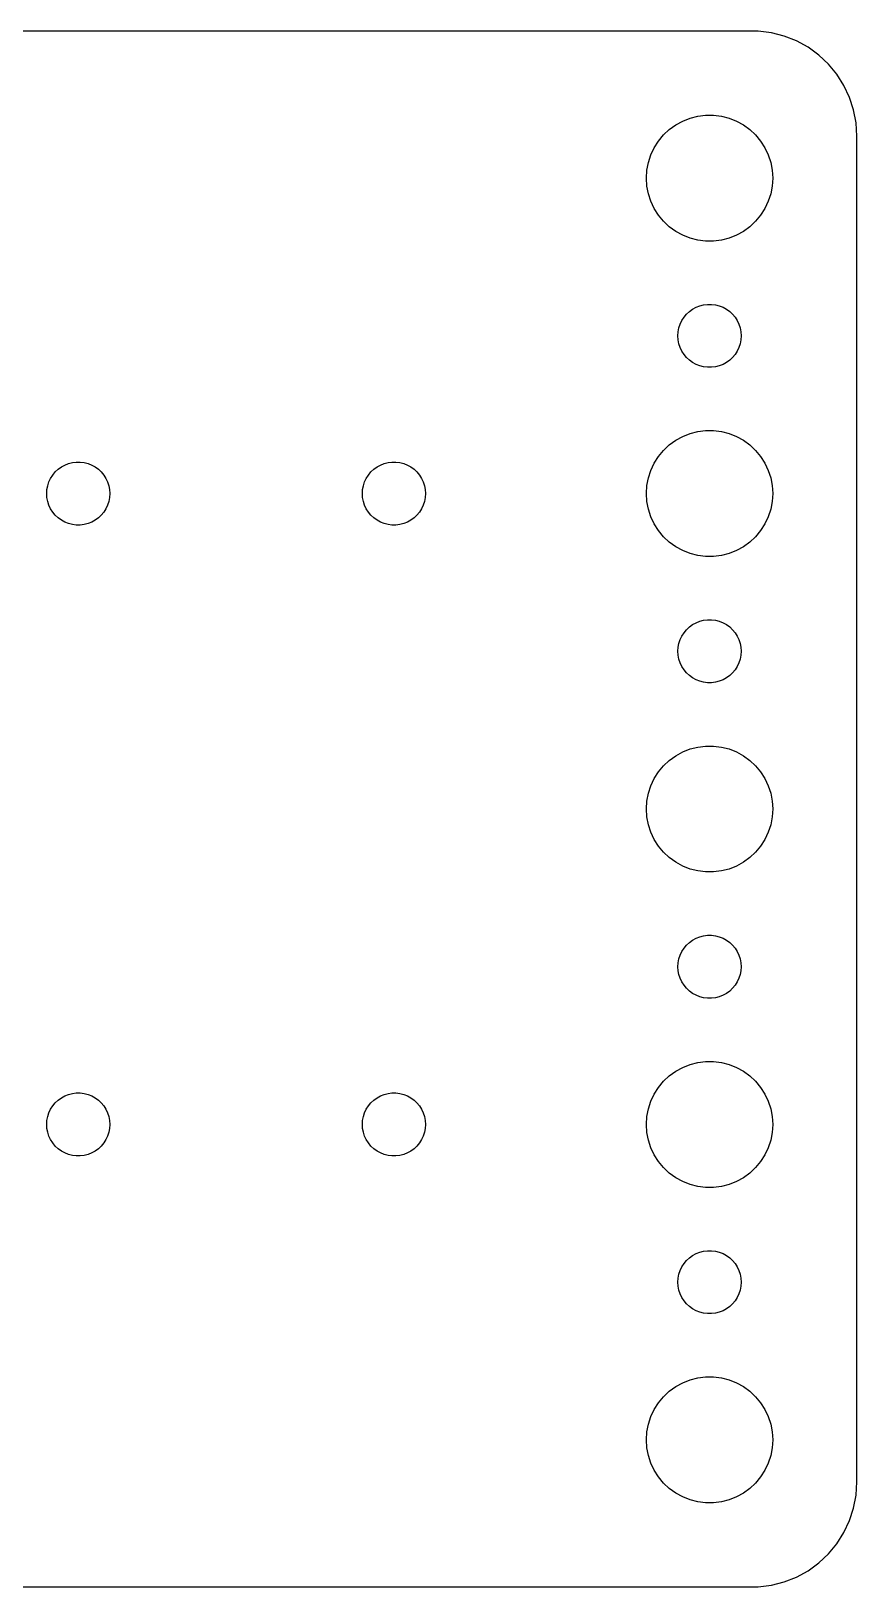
# Model space of a CAD drawing. Header units: metres. Extents: x -37 to 37, y 47 to 121.
# Drawn here: x -2.2 to 37, y 47 to 121 of the extents above; entities that cross this region are included whole.
import ezdxf

# ---------------------------------------------------------------- set-up
doc = ezdxf.new("R2010")
doc.units = ezdxf.units.M

msp = doc.modelspace()

# ---------------------------------------------------------------- linework, layer by layer
for p, q in [((32.3139, 120.99), (-32.3139, 120.99)), ((32.9369, 120.911), (32.3139, 120.99)), ((33.5451, 120.755), (32.9369, 120.911)), ((34.1289, 120.524), (33.5451, 120.755)), ((34.6791, 120.222), (34.1289, 120.524)), ((35.1871, 119.853), (34.6791, 120.222)), ((35.6448, 119.423), (35.1871, 119.853)), ((36.0451, 118.939), (35.6448, 119.423)), ((36.3815, 118.409), (36.0451, 118.939)), ((36.6489, 117.841), (36.3815, 118.409)), ((36.8429, 117.243), (36.6489, 117.841)), ((29.0729, 116.853), (29.4379, 116.947)), ((29.4379, 116.947), (29.8116, 116.994)), ((29.8116, 116.994), (30.1884, 116.994)), ((30.1884, 116.994), (30.5621, 116.947)), ((30.5621, 116.947), (30.927, 116.853)), ((36.9606, 116.627), (36.8429, 117.243)), ((27.8131, 116.054), (28.0877, 116.312)), ((28.0877, 116.312), (28.3925, 116.533)), ((28.3925, 116.533), (28.7227, 116.714)), ((28.7227, 116.714), (29.0729, 116.853)), ((30.927, 116.853), (31.2773, 116.714)), ((31.2773, 116.714), (31.6075, 116.533)), ((31.6075, 116.533), (31.9123, 116.312)), ((31.9123, 116.312), (32.1869, 116.054)), ((37, 116), (36.9606, 116.627)), ((27.2107, 115.104), (27.3711, 115.445)), ((27.3711, 115.445), (27.5729, 115.763)), ((27.5729, 115.763), (27.8131, 116.054)), ((32.1869, 116.054), (32.427, 115.763)), ((32.427, 115.763), (32.6289, 115.445)), ((32.6289, 115.445), (32.7893, 115.104)), ((37, 52), (37, 116)), ((27.0237, 114.376), (27.0942, 114.746)), ((27.0942, 114.746), (27.2107, 115.104)), ((32.7893, 115.104), (32.9057, 114.746)), ((32.9057, 114.746), (32.9763, 114.376)), ((27, 114), (27.0237, 114.376)), ((27.0237, 113.624), (27, 114)), ((32.9763, 114.376), (33, 114)), ((33, 114), (32.9763, 113.624)), ((27.0942, 113.254), (27.0237, 113.624)), ((27.2107, 112.896), (27.0942, 113.254)), ((32.9057, 113.254), (32.7893, 112.896)), ((32.9763, 113.624), (32.9057, 113.254)), ((27.3711, 112.555), (27.2107, 112.896)), ((27.5729, 112.237), (27.3711, 112.555)), ((32.6289, 112.555), (32.427, 112.237)), ((32.7893, 112.896), (32.6289, 112.555)), ((27.8131, 111.946), (27.5729, 112.237)), ((28.0877, 111.688), (27.8131, 111.946)), ((32.1869, 111.946), (31.9123, 111.688)), ((32.427, 112.237), (32.1869, 111.946)), ((28.3925, 111.467), (28.0877, 111.688)), ((28.7227, 111.286), (28.3925, 111.467)), ((29.0729, 111.147), (28.7227, 111.286)), ((29.4379, 111.053), (29.0729, 111.147)), ((29.8116, 111.006), (29.4379, 111.053)), ((30.1884, 111.006), (29.8116, 111.006)), ((30.5621, 111.053), (30.1884, 111.006)), ((30.927, 111.147), (30.5621, 111.053)), ((31.2773, 111.286), (30.927, 111.147)), ((31.6075, 111.467), (31.2773, 111.286)), ((31.9123, 111.688), (31.6075, 111.467)), ((28.6855, 107.223), (28.7865, 107.382)), ((28.7865, 107.382), (28.9065, 107.527)), ((28.9065, 107.527), (29.0439, 107.656)), ((29.0439, 107.656), (29.1963, 107.766)), ((29.1963, 107.766), (29.3613, 107.857)), ((29.3613, 107.857), (29.5365, 107.927)), ((29.5365, 107.927), (29.7189, 107.973)), ((29.7189, 107.973), (29.9058, 107.997)), ((29.9058, 107.997), (30.0942, 107.997)), ((30.0942, 107.997), (30.2811, 107.973)), ((30.2811, 107.973), (30.4635, 107.927)), ((30.4635, 107.927), (30.6387, 107.857)), ((30.6387, 107.857), (30.8037, 107.766)), ((30.8037, 107.766), (30.9561, 107.656)), ((30.9561, 107.656), (31.0934, 107.527)), ((31.0934, 107.527), (31.2135, 107.382)), ((31.2135, 107.382), (31.3145, 107.223)), ((28.5, 106.5), (28.5118, 106.688)), ((28.5118, 106.688), (28.5471, 106.873)), ((28.5471, 106.873), (28.6053, 107.052)), ((28.6053, 107.052), (28.6855, 107.223)), ((31.3145, 107.223), (31.3947, 107.052)), ((31.3947, 107.052), (31.4529, 106.873)), ((31.4529, 106.873), (31.4882, 106.688)), ((31.4882, 106.688), (31.5, 106.5)), ((28.5118, 106.312), (28.5, 106.5)), ((28.5471, 106.127), (28.5118, 106.312)), ((28.6053, 105.948), (28.5471, 106.127)), ((28.6855, 105.777), (28.6053, 105.948)), ((31.3947, 105.948), (31.3145, 105.777)), ((31.4529, 106.127), (31.3947, 105.948)), ((31.4882, 106.312), (31.4529, 106.127)), ((31.5, 106.5), (31.4882, 106.312)), ((28.7865, 105.618), (28.6855, 105.777)), ((28.9065, 105.473), (28.7865, 105.618)), ((29.0439, 105.344), (28.9065, 105.473)), ((29.1963, 105.234), (29.0439, 105.344)), ((29.3613, 105.143), (29.1963, 105.234)), ((29.5365, 105.073), (29.3613, 105.143)), ((29.7189, 105.027), (29.5365, 105.073)), ((30.4635, 105.073), (30.2811, 105.027)), ((30.6387, 105.143), (30.4635, 105.073)), ((30.8037, 105.234), (30.6387, 105.143)), ((30.9561, 105.344), (30.8037, 105.234)), ((31.0934, 105.473), (30.9561, 105.344)), ((31.2135, 105.618), (31.0934, 105.473)), ((31.3145, 105.777), (31.2135, 105.618)), ((29.9058, 105.003), (29.7189, 105.027)), ((30.0942, 105.003), (29.9058, 105.003)), ((30.2811, 105.027), (30.0942, 105.003)), ((28.0877, 101.312), (28.3925, 101.533)), ((28.3925, 101.533), (28.7227, 101.714)), ((28.7227, 101.714), (29.0729, 101.853)), ((29.0729, 101.853), (29.4379, 101.947)), ((29.4379, 101.947), (29.8116, 101.994)), ((29.8116, 101.994), (30.1884, 101.994)), ((30.1884, 101.994), (30.5621, 101.947)), ((30.5621, 101.947), (30.927, 101.853)), ((30.927, 101.853), (31.2773, 101.714)), ((31.2773, 101.714), (31.6075, 101.533)), ((31.6075, 101.533), (31.9123, 101.312)), ((27.3711, 100.445), (27.5729, 100.763)), ((27.5729, 100.763), (27.8131, 101.054)), ((27.8131, 101.054), (28.0877, 101.312)), ((31.9123, 101.312), (32.1869, 101.054)), ((32.1869, 101.054), (32.427, 100.763)), ((32.427, 100.763), (32.6289, 100.445)), ((-1.31445, 99.7226), (-1.21352, 99.8817)), ((-1.21352, 99.8817), (-1.09344, 100.027)), ((-1.09344, 100.027), (-0.95613, 100.156)), ((-0.95613, 100.156), (-0.80373, 100.266)), ((-0.80373, 100.266), (-0.63866, 100.357)), ((-0.63866, 100.357), (-0.46352, 100.427)), ((-0.46352, 100.427), (-0.28107, 100.473)), ((-0.28107, 100.473), (-0.09418, 100.497)), ((-0.09418, 100.497), (0.09418, 100.497)), ((0.09418, 100.497), (0.28107, 100.473)), ((0.28107, 100.473), (0.46352, 100.427)), ((0.46352, 100.427), (0.63866, 100.357)), ((0.63866, 100.357), (0.80373, 100.266)), ((0.80373, 100.266), (0.95613, 100.156)), ((0.95613, 100.156), (1.09344, 100.027)), ((1.09344, 100.027), (1.21352, 99.8817)), ((1.21352, 99.8817), (1.31445, 99.7226)), ((13.6855, 99.7226), (13.7865, 99.8817)), ((13.7865, 99.8817), (13.9065, 100.027)), ((13.9065, 100.027), (14.0439, 100.156)), ((14.0439, 100.156), (14.1963, 100.266)), ((14.1963, 100.266), (14.3613, 100.357)), ((14.3613, 100.357), (14.5365, 100.427)), ((14.5365, 100.427), (14.7189, 100.473)), ((14.7189, 100.473), (14.9058, 100.497)), ((14.9058, 100.497), (15.0942, 100.497)), ((15.0942, 100.497), (15.2811, 100.473)), ((15.2811, 100.473), (15.4635, 100.427)), ((15.4635, 100.427), (15.6387, 100.357)), ((15.6387, 100.357), (15.8037, 100.266)), ((15.8037, 100.266), (15.9561, 100.156)), ((15.9561, 100.156), (16.0934, 100.027)), ((16.0934, 100.027), (16.2135, 99.8817)), ((16.2135, 99.8817), (16.3145, 99.7226)), ((27.0942, 99.7461), (27.2107, 100.104)), ((27.2107, 100.104), (27.3711, 100.445)), ((32.6289, 100.445), (32.7893, 100.104)), ((32.7893, 100.104), (32.9057, 99.7461)), ((-1.5, 99), (-1.48816, 99.188)), ((-1.48816, 99.188), (-1.45287, 99.373)), ((-1.45287, 99.373), (-1.39465, 99.5522)), ((-1.39465, 99.5522), (-1.31445, 99.7226)), ((1.31445, 99.7226), (1.39465, 99.5522)), ((1.39465, 99.5522), (1.45287, 99.373)), ((1.45287, 99.373), (1.48816, 99.188)), ((1.48816, 99.188), (1.5, 99)), ((13.5, 99), (13.5118, 99.188)), ((13.5118, 99.188), (13.5471, 99.373)), ((13.5471, 99.373), (13.6053, 99.5522)), ((13.6053, 99.5522), (13.6855, 99.7226)), ((16.3145, 99.7226), (16.3947, 99.5522)), ((16.3947, 99.5522), (16.4529, 99.373)), ((16.4529, 99.373), (16.4882, 99.188)), ((16.4882, 99.188), (16.5, 99)), ((27, 99), (27.0237, 99.376)), ((27.0237, 99.376), (27.0942, 99.7461)), ((32.9057, 99.7461), (32.9763, 99.376)), ((32.9763, 99.376), (33, 99)), ((-1.48816, 98.812), (-1.5, 99)), ((-1.45287, 98.627), (-1.48816, 98.812)), ((-1.39465, 98.4478), (-1.45287, 98.627)), ((-1.31445, 98.2774), (-1.39465, 98.4478)), ((1.39465, 98.4478), (1.31445, 98.2774)), ((1.45287, 98.627), (1.39465, 98.4478)), ((1.48816, 98.812), (1.45287, 98.627)), ((1.5, 99), (1.48816, 98.812)), ((13.5118, 98.812), (13.5, 99)), ((13.5471, 98.627), (13.5118, 98.812)), ((13.6053, 98.4478), (13.5471, 98.627)), ((13.6855, 98.2774), (13.6053, 98.4478)), ((16.3947, 98.4478), (16.3145, 98.2774)), ((16.4529, 98.627), (16.3947, 98.4478)), ((16.4882, 98.812), (16.4529, 98.627)), ((16.5, 99), (16.4882, 98.812)), ((27.0237, 98.624), (27, 99)), ((27.0942, 98.2539), (27.0237, 98.624)), ((32.9763, 98.624), (32.9057, 98.2539)), ((33, 99), (32.9763, 98.624)), ((-1.21352, 98.1183), (-1.31445, 98.2774)), ((-1.09344, 97.9732), (-1.21352, 98.1183)), ((-0.95613, 97.8442), (-1.09344, 97.9732)), ((-0.80373, 97.7335), (-0.95613, 97.8442)), ((-0.63866, 97.6427), (-0.80373, 97.7335)), ((0.80373, 97.7335), (0.63866, 97.6427)), ((0.95613, 97.8442), (0.80373, 97.7335)), ((1.09344, 97.9732), (0.95613, 97.8442)), ((1.21352, 98.1183), (1.09344, 97.9732)), ((1.31445, 98.2774), (1.21352, 98.1183)), ((13.7865, 98.1183), (13.6855, 98.2774)), ((13.9065, 97.9732), (13.7865, 98.1183)), ((14.0439, 97.8442), (13.9065, 97.9732)), ((14.1963, 97.7335), (14.0439, 97.8442)), ((14.3613, 97.6427), (14.1963, 97.7335)), ((15.8037, 97.7335), (15.6387, 97.6427)), ((15.9561, 97.8442), (15.8037, 97.7335)), ((16.0934, 97.9732), (15.9561, 97.8442)), ((16.2135, 98.1183), (16.0934, 97.9732)), ((16.3145, 98.2774), (16.2135, 98.1183)), ((27.2107, 97.8956), (27.0942, 98.2539)), ((27.3711, 97.5547), (27.2107, 97.8956)), ((32.7893, 97.8956), (32.6289, 97.5547)), ((32.9057, 98.2539), (32.7893, 97.8956)), ((-0.46352, 97.5734), (-0.63866, 97.6427)), ((-0.28107, 97.5266), (-0.46352, 97.5734)), ((-0.09418, 97.5029), (-0.28107, 97.5266)), ((0.09418, 97.5029), (-0.09418, 97.5029)), ((0.28107, 97.5266), (0.09418, 97.5029)), ((0.46352, 97.5734), (0.28107, 97.5266)), ((0.63866, 97.6427), (0.46352, 97.5734)), ((14.5365, 97.5734), (14.3613, 97.6427)), ((14.7189, 97.5266), (14.5365, 97.5734)), ((14.9058, 97.5029), (14.7189, 97.5266)), ((15.0942, 97.5029), (14.9058, 97.5029)), ((15.2811, 97.5266), (15.0942, 97.5029)), ((15.4635, 97.5734), (15.2811, 97.5266)), ((15.6387, 97.6427), (15.4635, 97.5734)), ((27.5729, 97.2366), (27.3711, 97.5547)), ((27.8131, 96.9464), (27.5729, 97.2366)), ((28.0877, 96.6884), (27.8131, 96.9464)), ((32.1869, 96.9464), (31.9123, 96.6884)), ((32.427, 97.2366), (32.1869, 96.9464)), ((32.6289, 97.5547), (32.427, 97.2366)), ((28.3925, 96.467), (28.0877, 96.6884)), ((28.7227, 96.2855), (28.3925, 96.467)), ((29.0729, 96.1468), (28.7227, 96.2855)), ((31.2773, 96.2855), (30.927, 96.1468)), ((31.6075, 96.467), (31.2773, 96.2855)), ((31.9123, 96.6884), (31.6075, 96.467)), ((29.4379, 96.0531), (29.0729, 96.1468)), ((29.8116, 96.0059), (29.4379, 96.0531)), ((30.1884, 96.0059), (29.8116, 96.0059)), ((30.5621, 96.0531), (30.1884, 96.0059)), ((30.927, 96.1468), (30.5621, 96.0531)), ((28.7865, 92.3817), (28.9065, 92.5268)), ((28.9065, 92.5268), (29.0439, 92.6558)), ((29.0439, 92.6558), (29.1963, 92.7665)), ((29.1963, 92.7665), (29.3613, 92.8572)), ((29.3613, 92.8572), (29.5365, 92.9266)), ((29.5365, 92.9266), (29.7189, 92.9734)), ((29.7189, 92.9734), (29.9058, 92.997)), ((29.9058, 92.997), (30.0942, 92.997)), ((30.0942, 92.997), (30.2811, 92.9734)), ((30.2811, 92.9734), (30.4635, 92.9266)), ((30.4635, 92.9266), (30.6387, 92.8572)), ((30.6387, 92.8572), (30.8037, 92.7665)), ((30.8037, 92.7665), (30.9561, 92.6558)), ((30.9561, 92.6558), (31.0934, 92.5268)), ((31.0934, 92.5268), (31.2135, 92.3817)), ((28.5118, 91.688), (28.5471, 91.873)), ((28.5471, 91.873), (28.6053, 92.0522)), ((28.6053, 92.0522), (28.6855, 92.2226)), ((28.6855, 92.2226), (28.7865, 92.3817)), ((31.2135, 92.3817), (31.3145, 92.2226)), ((31.3145, 92.2226), (31.3947, 92.0522)), ((31.3947, 92.0522), (31.4529, 91.873)), ((31.4529, 91.873), (31.4882, 91.688)), ((28.5, 91.5), (28.5118, 91.688)), ((28.5118, 91.312), (28.5, 91.5)), ((28.5471, 91.127), (28.5118, 91.312)), ((28.6053, 90.9478), (28.5471, 91.127)), ((31.4529, 91.127), (31.3947, 90.9478)), ((31.4882, 91.312), (31.4529, 91.127)), ((31.4882, 91.688), (31.5, 91.5)), ((31.5, 91.5), (31.4882, 91.312)), ((28.6855, 90.7774), (28.6053, 90.9478)), ((28.7865, 90.6183), (28.6855, 90.7774)), ((28.9065, 90.4732), (28.7865, 90.6183)), ((29.0439, 90.3442), (28.9065, 90.4732)), ((29.1963, 90.2335), (29.0439, 90.3442)), ((30.9561, 90.3442), (30.8037, 90.2335)), ((31.0934, 90.4732), (30.9561, 90.3442)), ((31.2135, 90.6183), (31.0934, 90.4732)), ((31.3145, 90.7774), (31.2135, 90.6183)), ((31.3947, 90.9478), (31.3145, 90.7774)), ((29.3613, 90.1427), (29.1963, 90.2335)), ((29.5365, 90.0734), (29.3613, 90.1427)), ((29.7189, 90.0266), (29.5365, 90.0734)), ((29.9058, 90.0029), (29.7189, 90.0266)), ((30.0942, 90.0029), (29.9058, 90.0029)), ((30.2811, 90.0266), (30.0942, 90.0029)), ((30.4635, 90.0734), (30.2811, 90.0266)), ((30.6387, 90.1427), (30.4635, 90.0734)), ((30.8037, 90.2335), (30.6387, 90.1427)), ((28.3925, 86.533), (28.7227, 86.7145)), ((28.7227, 86.7145), (29.0729, 86.8532)), ((29.0729, 86.8532), (29.4379, 86.9469)), ((29.4379, 86.9469), (29.8116, 86.9941)), ((29.8116, 86.9941), (30.1884, 86.9941)), ((30.1884, 86.9941), (30.5621, 86.9469)), ((30.5621, 86.9469), (30.927, 86.8532)), ((30.927, 86.8532), (31.2773, 86.7145)), ((31.2773, 86.7145), (31.6075, 86.533)), ((27.5729, 85.7634), (27.8131, 86.0536)), ((27.8131, 86.0536), (28.0877, 86.3115)), ((28.0877, 86.3115), (28.3925, 86.533)), ((31.6075, 86.533), (31.9123, 86.3115)), ((31.9123, 86.3115), (32.1869, 86.0536)), ((32.1869, 86.0536), (32.427, 85.7634)), ((27.0942, 84.7461), (27.2107, 85.1044)), ((27.2107, 85.1044), (27.3711, 85.4453)), ((27.3711, 85.4453), (27.5729, 85.7634)), ((32.427, 85.7634), (32.6289, 85.4453)), ((32.6289, 85.4453), (32.7893, 85.1044)), ((32.7893, 85.1044), (32.9057, 84.7461)), ((27, 84), (27.0237, 84.376)), ((27.0237, 84.376), (27.0942, 84.7461)), ((32.9057, 84.7461), (32.9763, 84.376)), ((32.9763, 84.376), (33, 84)), ((27.0237, 83.624), (27, 84)), ((27.0942, 83.2539), (27.0237, 83.624)), ((32.9763, 83.624), (32.9057, 83.2539)), ((33, 84), (32.9763, 83.624)), ((27.2107, 82.8956), (27.0942, 83.2539)), ((27.3711, 82.5547), (27.2107, 82.8956)), ((32.7893, 82.8956), (32.6289, 82.5547)), ((32.9057, 83.2539), (32.7893, 82.8956)), ((27.5729, 82.2366), (27.3711, 82.5547)), ((27.8131, 81.9464), (27.5729, 82.2366)), ((32.427, 82.2366), (32.1869, 81.9464)), ((32.6289, 82.5547), (32.427, 82.2366)), ((28.0877, 81.6885), (27.8131, 81.9464)), ((28.3925, 81.467), (28.0877, 81.6885)), ((28.7227, 81.2855), (28.3925, 81.467)), ((31.6075, 81.467), (31.2773, 81.2855)), ((31.9123, 81.6885), (31.6075, 81.467)), ((32.1869, 81.9464), (31.9123, 81.6885)), ((29.0729, 81.1468), (28.7227, 81.2855)), ((29.4379, 81.0531), (29.0729, 81.1468)), ((29.8116, 81.0059), (29.4379, 81.0531)), ((30.1884, 81.0059), (29.8116, 81.0059)), ((30.5621, 81.0531), (30.1884, 81.0059)), ((30.927, 81.1468), (30.5621, 81.0531)), ((31.2773, 81.2855), (30.927, 81.1468)), ((29.0439, 77.6558), (29.1963, 77.7665)), ((29.1963, 77.7665), (29.3613, 77.8573)), ((29.3613, 77.8573), (29.5365, 77.9266)), ((29.5365, 77.9266), (29.7189, 77.9734)), ((29.7189, 77.9734), (29.9058, 77.9971)), ((29.9058, 77.9971), (30.0942, 77.9971)), ((30.0942, 77.9971), (30.2811, 77.9734)), ((30.2811, 77.9734), (30.4635, 77.9266)), ((30.4635, 77.9266), (30.6387, 77.8573)), ((30.6387, 77.8573), (30.8037, 77.7665)), ((30.8037, 77.7665), (30.9561, 77.6558)), ((28.5471, 76.873), (28.6053, 77.0522)), ((28.6053, 77.0522), (28.6855, 77.2226)), ((28.6855, 77.2226), (28.7865, 77.3817)), ((28.7865, 77.3817), (28.9065, 77.5268)), ((28.9065, 77.5268), (29.0439, 77.6558)), ((30.9561, 77.6558), (31.0934, 77.5268)), ((31.0934, 77.5268), (31.2135, 77.3817)), ((31.2135, 77.3817), (31.3145, 77.2226)), ((31.3145, 77.2226), (31.3947, 77.0522)), ((31.3947, 77.0522), (31.4529, 76.873)), ((28.5, 76.5), (28.5118, 76.688)), ((28.5118, 76.312), (28.5, 76.5)), ((28.5118, 76.688), (28.5471, 76.873)), ((28.5471, 76.127), (28.5118, 76.312)), ((31.4529, 76.873), (31.4882, 76.688)), ((31.4882, 76.312), (31.4529, 76.127)), ((31.4882, 76.688), (31.5, 76.5)), ((31.5, 76.5), (31.4882, 76.312)), ((28.6053, 75.9478), (28.5471, 76.127)), ((28.6855, 75.7774), (28.6053, 75.9478)), ((28.7865, 75.6183), (28.6855, 75.7774)), ((28.9065, 75.4732), (28.7865, 75.6183)), ((29.0439, 75.3442), (28.9065, 75.4732)), ((31.0934, 75.4732), (30.9561, 75.3442)), ((31.2135, 75.6183), (31.0934, 75.4732)), ((31.3145, 75.7774), (31.2135, 75.6183)), ((31.3947, 75.9478), (31.3145, 75.7774)), ((31.4529, 76.127), (31.3947, 75.9478)), ((29.1963, 75.2335), (29.0439, 75.3442)), ((29.3613, 75.1428), (29.1963, 75.2335)), ((29.5365, 75.0734), (29.3613, 75.1428)), ((29.7189, 75.0266), (29.5365, 75.0734)), ((29.9058, 75.003), (29.7189, 75.0266)), ((30.0942, 75.003), (29.9058, 75.003)), ((30.2811, 75.0266), (30.0942, 75.003)), ((30.4635, 75.0734), (30.2811, 75.0266)), ((30.6387, 75.1428), (30.4635, 75.0734)), ((30.8037, 75.2335), (30.6387, 75.1428)), ((30.9561, 75.3442), (30.8037, 75.2335)), ((28.7227, 71.7145), (29.0729, 71.8532)), ((29.0729, 71.8532), (29.4379, 71.9469)), ((29.4379, 71.9469), (29.8116, 71.9941)), ((29.8116, 71.9941), (30.1884, 71.9941)), ((30.1884, 71.9941), (30.5621, 71.9469)), ((30.5621, 71.9469), (30.927, 71.8532)), ((30.927, 71.8532), (31.2773, 71.7145)), ((27.5729, 70.7634), (27.8131, 71.0536)), ((27.8131, 71.0536), (28.0877, 71.3116)), ((28.0877, 71.3116), (28.3925, 71.533)), ((28.3925, 71.533), (28.7227, 71.7145)), ((31.2773, 71.7145), (31.6075, 71.533)), ((31.6075, 71.533), (31.9123, 71.3116)), ((31.9123, 71.3116), (32.1869, 71.0536)), ((32.1869, 71.0536), (32.427, 70.7634)), ((-0.80373, 70.2665), (-0.63866, 70.3573)), ((-0.63866, 70.3573), (-0.46352, 70.4266)), ((-0.46352, 70.4266), (-0.28107, 70.4734)), ((-0.28107, 70.4734), (-0.09418, 70.4971)), ((-0.09418, 70.4971), (0.09418, 70.4971)), ((0.09418, 70.4971), (0.28107, 70.4734)), ((0.28107, 70.4734), (0.46352, 70.4266)), ((0.46352, 70.4266), (0.63866, 70.3573)), ((0.63866, 70.3573), (0.80373, 70.2665)), ((14.1963, 70.2665), (14.3613, 70.3573)), ((14.3613, 70.3573), (14.5365, 70.4266)), ((14.5365, 70.4266), (14.7189, 70.4734)), ((14.7189, 70.4734), (14.9058, 70.4971)), ((14.9058, 70.4971), (15.0942, 70.4971)), ((15.0942, 70.4971), (15.2811, 70.4734)), ((15.2811, 70.4734), (15.4635, 70.4266)), ((15.4635, 70.4266), (15.6387, 70.3573)), ((15.6387, 70.3573), (15.8037, 70.2665)), ((27.2107, 70.1044), (27.3711, 70.4453)), ((27.3711, 70.4453), (27.5729, 70.7634)), ((32.427, 70.7634), (32.6289, 70.4453)), ((32.6289, 70.4453), (32.7893, 70.1044)), ((-1.45287, 69.373), (-1.39465, 69.5522)), ((-1.39465, 69.5522), (-1.31445, 69.7226)), ((-1.31445, 69.7226), (-1.21352, 69.8817)), ((-1.21352, 69.8817), (-1.09344, 70.0268)), ((-1.09344, 70.0268), (-0.95613, 70.1558)), ((-0.95613, 70.1558), (-0.80373, 70.2665)), ((0.80373, 70.2665), (0.95613, 70.1558)), ((0.95613, 70.1558), (1.09344, 70.0268)), ((1.09344, 70.0268), (1.21352, 69.8817)), ((1.21352, 69.8817), (1.31445, 69.7226)), ((1.31445, 69.7226), (1.39465, 69.5522)), ((1.39465, 69.5522), (1.45287, 69.373)), ((13.5471, 69.373), (13.6053, 69.5522)), ((13.6053, 69.5522), (13.6855, 69.7226)), ((13.6855, 69.7226), (13.7865, 69.8817)), ((13.7865, 69.8817), (13.9065, 70.0268)), ((13.9065, 70.0268), (14.0439, 70.1558)), ((14.0439, 70.1558), (14.1963, 70.2665)), ((15.8037, 70.2665), (15.9561, 70.1558)), ((15.9561, 70.1558), (16.0934, 70.0268)), ((16.0934, 70.0268), (16.2135, 69.8817)), ((16.2135, 69.8817), (16.3145, 69.7226)), ((16.3145, 69.7226), (16.3947, 69.5522)), ((16.3947, 69.5522), (16.4529, 69.373)), ((27.0237, 69.376), (27.0942, 69.7461)), ((27.0942, 69.7461), (27.2107, 70.1044)), ((32.7893, 70.1044), (32.9057, 69.7461)), ((32.9057, 69.7461), (32.9763, 69.376)), ((-1.5, 69), (-1.48816, 69.188)), ((-1.48816, 68.812), (-1.5, 69)), ((-1.48816, 69.188), (-1.45287, 69.373)), ((-1.45287, 68.627), (-1.48816, 68.812)), ((1.45287, 69.373), (1.48816, 69.188)), ((1.48816, 68.812), (1.45287, 68.627)), ((1.48816, 69.188), (1.5, 69)), ((1.5, 69), (1.48816, 68.812)), ((13.5, 69), (13.5118, 69.188)), ((13.5118, 68.812), (13.5, 69)), ((13.5118, 69.188), (13.5471, 69.373)), ((13.5471, 68.627), (13.5118, 68.812)), ((16.4529, 69.373), (16.4882, 69.188)), ((16.4882, 68.812), (16.4529, 68.627)), ((16.4882, 69.188), (16.5, 69)), ((16.5, 69), (16.4882, 68.812)), ((27, 69), (27.0237, 69.376)), ((27.0237, 68.624), (27, 69)), ((32.9763, 69.376), (33, 69)), ((33, 69), (32.9763, 68.624)), ((-1.39465, 68.4478), (-1.45287, 68.627)), ((-1.31445, 68.2774), (-1.39465, 68.4478)), ((-1.21352, 68.1183), (-1.31445, 68.2774)), ((-1.09344, 67.9732), (-1.21352, 68.1183)), ((1.21352, 68.1183), (1.09344, 67.9732)), ((1.31445, 68.2774), (1.21352, 68.1183)), ((1.39465, 68.4478), (1.31445, 68.2774)), ((1.45287, 68.627), (1.39465, 68.4478)), ((13.6053, 68.4478), (13.5471, 68.627)), ((13.6855, 68.2774), (13.6053, 68.4478)), ((13.7865, 68.1183), (13.6855, 68.2774)), ((13.9065, 67.9732), (13.7865, 68.1183)), ((16.2135, 68.1183), (16.0934, 67.9732)), ((16.3145, 68.2774), (16.2135, 68.1183)), ((16.3947, 68.4478), (16.3145, 68.2774)), ((16.4529, 68.627), (16.3947, 68.4478)), ((27.0942, 68.2539), (27.0237, 68.624)), ((27.2107, 67.8956), (27.0942, 68.2539)), ((32.9057, 68.2539), (32.7893, 67.8956)), ((32.9763, 68.624), (32.9057, 68.2539)), ((-0.95613, 67.8442), (-1.09344, 67.9732)), ((-0.80373, 67.7335), (-0.95613, 67.8442)), ((-0.63866, 67.6428), (-0.80373, 67.7335)), ((-0.46352, 67.5734), (-0.63866, 67.6428)), ((-0.28107, 67.5266), (-0.46352, 67.5734)), ((-0.09418, 67.503), (-0.28107, 67.5266)), ((0.09418, 67.503), (-0.09418, 67.503)), ((0.28107, 67.5266), (0.09418, 67.503)), ((0.46352, 67.5734), (0.28107, 67.5266)), ((0.63866, 67.6428), (0.46352, 67.5734)), ((0.80373, 67.7335), (0.63866, 67.6428)), ((0.95613, 67.8442), (0.80373, 67.7335)), ((1.09344, 67.9732), (0.95613, 67.8442)), ((14.0439, 67.8442), (13.9065, 67.9732)), ((14.1963, 67.7335), (14.0439, 67.8442)), ((14.3613, 67.6428), (14.1963, 67.7335)), ((14.5365, 67.5734), (14.3613, 67.6428)), ((14.7189, 67.5266), (14.5365, 67.5734)), ((14.9058, 67.503), (14.7189, 67.5266)), ((15.0942, 67.503), (14.9058, 67.503)), ((15.2811, 67.5266), (15.0942, 67.503)), ((15.4635, 67.5734), (15.2811, 67.5266)), ((15.6387, 67.6428), (15.4635, 67.5734)), ((15.8037, 67.7335), (15.6387, 67.6428)), ((15.9561, 67.8442), (15.8037, 67.7335)), ((16.0934, 67.9732), (15.9561, 67.8442)), ((27.3711, 67.5547), (27.2107, 67.8956)), ((27.5729, 67.2366), (27.3711, 67.5547)), ((32.6289, 67.5547), (32.427, 67.2366)), ((32.7893, 67.8956), (32.6289, 67.5547)), ((27.8131, 66.9464), (27.5729, 67.2366)), ((28.0877, 66.6885), (27.8131, 66.9464)), ((28.3925, 66.467), (28.0877, 66.6885)), ((31.9123, 66.6885), (31.6075, 66.467)), ((32.1869, 66.9464), (31.9123, 66.6885)), ((32.427, 67.2366), (32.1869, 66.9464)), ((28.7227, 66.2855), (28.3925, 66.467)), ((29.0729, 66.1468), (28.7227, 66.2855)), ((29.4379, 66.0531), (29.0729, 66.1468)), ((29.8116, 66.0059), (29.4379, 66.0531)), ((30.1884, 66.0059), (29.8116, 66.0059)), ((30.5621, 66.0531), (30.1884, 66.0059)), ((30.927, 66.1468), (30.5621, 66.0531)), ((31.2773, 66.2855), (30.927, 66.1468)), ((31.6075, 66.467), (31.2773, 66.2855)), ((29.3613, 62.8573), (29.5365, 62.9266)), ((29.5365, 62.9266), (29.7189, 62.9734)), ((29.7189, 62.9734), (29.9058, 62.997)), ((29.9058, 62.997), (30.0942, 62.997)), ((30.0942, 62.997), (30.2811, 62.9734)), ((30.2811, 62.9734), (30.4635, 62.9266)), ((30.4635, 62.9266), (30.6387, 62.8573)), ((28.6053, 62.0522), (28.6855, 62.2226)), ((28.6855, 62.2226), (28.7865, 62.3817)), ((28.7865, 62.3817), (28.9065, 62.5268)), ((28.9065, 62.5268), (29.0439, 62.6558)), ((29.0439, 62.6558), (29.1963, 62.7665)), ((29.1963, 62.7665), (29.3613, 62.8573)), ((30.6387, 62.8573), (30.8037, 62.7665)), ((30.8037, 62.7665), (30.9561, 62.6558)), ((30.9561, 62.6558), (31.0934, 62.5268)), ((31.0934, 62.5268), (31.2135, 62.3817)), ((31.2135, 62.3817), (31.3145, 62.2226)), ((31.3145, 62.2226), (31.3947, 62.0522)), ((28.5, 61.5), (28.5118, 61.688)), ((28.5118, 61.312), (28.5, 61.5)), ((28.5118, 61.688), (28.5471, 61.873)), ((28.5471, 61.873), (28.6053, 62.0522)), ((31.3947, 62.0522), (31.4529, 61.873)), ((31.4529, 61.873), (31.4882, 61.688)), ((31.4882, 61.688), (31.5, 61.5)), ((31.5, 61.5), (31.4882, 61.312)), ((28.5471, 61.127), (28.5118, 61.312)), ((28.6053, 60.9478), (28.5471, 61.127)), ((28.6855, 60.7774), (28.6053, 60.9478)), ((28.7865, 60.6183), (28.6855, 60.7774)), ((31.3145, 60.7774), (31.2135, 60.6183)), ((31.3947, 60.9478), (31.3145, 60.7774)), ((31.4529, 61.127), (31.3947, 60.9478)), ((31.4882, 61.312), (31.4529, 61.127)), ((28.9065, 60.4732), (28.7865, 60.6183)), ((29.0439, 60.3442), (28.9065, 60.4732)), ((29.1963, 60.2335), (29.0439, 60.3442)), ((29.3613, 60.1428), (29.1963, 60.2335)), ((29.5365, 60.0734), (29.3613, 60.1428)), ((29.7189, 60.0266), (29.5365, 60.0734)), ((29.9058, 60.003), (29.7189, 60.0266)), ((30.0942, 60.003), (29.9058, 60.003)), ((30.2811, 60.0266), (30.0942, 60.003)), ((30.4635, 60.0734), (30.2811, 60.0266)), ((30.6387, 60.1428), (30.4635, 60.0734)), ((30.8037, 60.2335), (30.6387, 60.1428)), ((30.9561, 60.3442), (30.8037, 60.2335)), ((31.0934, 60.4732), (30.9561, 60.3442)), ((31.2135, 60.6183), (31.0934, 60.4732)), ((29.4379, 56.9469), (29.8116, 56.9941)), ((29.8116, 56.9941), (30.1884, 56.9941)), ((30.1884, 56.9941), (30.5621, 56.9469)), ((27.8131, 56.0536), (28.0877, 56.3116)), ((28.0877, 56.3116), (28.3925, 56.533)), ((28.3925, 56.533), (28.7227, 56.7145)), ((28.7227, 56.7145), (29.0729, 56.8532)), ((29.0729, 56.8532), (29.4379, 56.9469)), ((30.5621, 56.9469), (30.927, 56.8532)), ((30.927, 56.8532), (31.2773, 56.7145)), ((31.2773, 56.7145), (31.6075, 56.533)), ((31.6075, 56.533), (31.9123, 56.3116)), ((31.9123, 56.3116), (32.1869, 56.0536)), ((27.3711, 55.4453), (27.5729, 55.7634)), ((27.5729, 55.7634), (27.8131, 56.0536)), ((32.1869, 56.0536), (32.427, 55.7634)), ((32.427, 55.7634), (32.6289, 55.4453)), ((27.0237, 54.376), (27.0942, 54.7461)), ((27.0942, 54.7461), (27.2107, 55.1044)), ((27.2107, 55.1044), (27.3711, 55.4453)), ((32.6289, 55.4453), (32.7893, 55.1044)), ((32.7893, 55.1044), (32.9057, 54.7461)), ((32.9057, 54.7461), (32.9763, 54.376)), ((27, 54), (27.0237, 54.376)), ((32.9763, 54.376), (33, 54)), ((27.0237, 53.624), (27, 54)), ((27.0942, 53.2539), (27.0237, 53.624)), ((32.9763, 53.624), (32.9057, 53.2539)), ((33, 54), (32.9763, 53.624)), ((27.2107, 52.8956), (27.0942, 53.2539)), ((27.3711, 52.5547), (27.2107, 52.8956)), ((27.5729, 52.2366), (27.3711, 52.5547)), ((32.6289, 52.5547), (32.427, 52.2366)), ((32.7893, 52.8956), (32.6289, 52.5547)), ((32.9057, 53.2539), (32.7893, 52.8956)), ((27.8131, 51.9464), (27.5729, 52.2366)), ((28.0877, 51.6885), (27.8131, 51.9464)), ((32.1869, 51.9464), (31.9123, 51.6885)), ((32.427, 52.2366), (32.1869, 51.9464)), ((36.9606, 51.3733), (37, 52)), ((28.3925, 51.467), (28.0877, 51.6885)), ((28.7227, 51.2855), (28.3925, 51.467)), ((29.0729, 51.1468), (28.7227, 51.2855)), ((29.4379, 51.0531), (29.0729, 51.1468)), ((29.8116, 51.0059), (29.4379, 51.0531)), ((30.5621, 51.0531), (30.1884, 51.0059)), ((30.927, 51.1468), (30.5621, 51.0531)), ((31.2773, 51.2855), (30.927, 51.1468)), ((31.6075, 51.467), (31.2773, 51.2855)), ((31.9123, 51.6885), (31.6075, 51.467)), ((36.8429, 50.7566), (36.9606, 51.3733)), ((30.1884, 51.0059), (29.8116, 51.0059)), ((36.6489, 50.1594), (36.8429, 50.7566)), ((36.0451, 49.0611), (36.3815, 49.5912)), ((36.3815, 49.5912), (36.6489, 50.1594)), ((35.6448, 48.5773), (36.0451, 49.0611)), ((34.6791, 47.7784), (35.1871, 48.1474)), ((35.1871, 48.1474), (35.6448, 48.5773)), ((33.5451, 47.2447), (34.1289, 47.4759)), ((34.1289, 47.4759), (34.6791, 47.7784)), ((-32.3139, 47.0099), (32.3139, 47.0099)), ((32.3139, 47.0099), (32.9369, 47.0886)), ((32.9369, 47.0886), (33.5451, 47.2447))]:
    msp.add_line(p, q)

doc.saveas('drawing.dxf')
